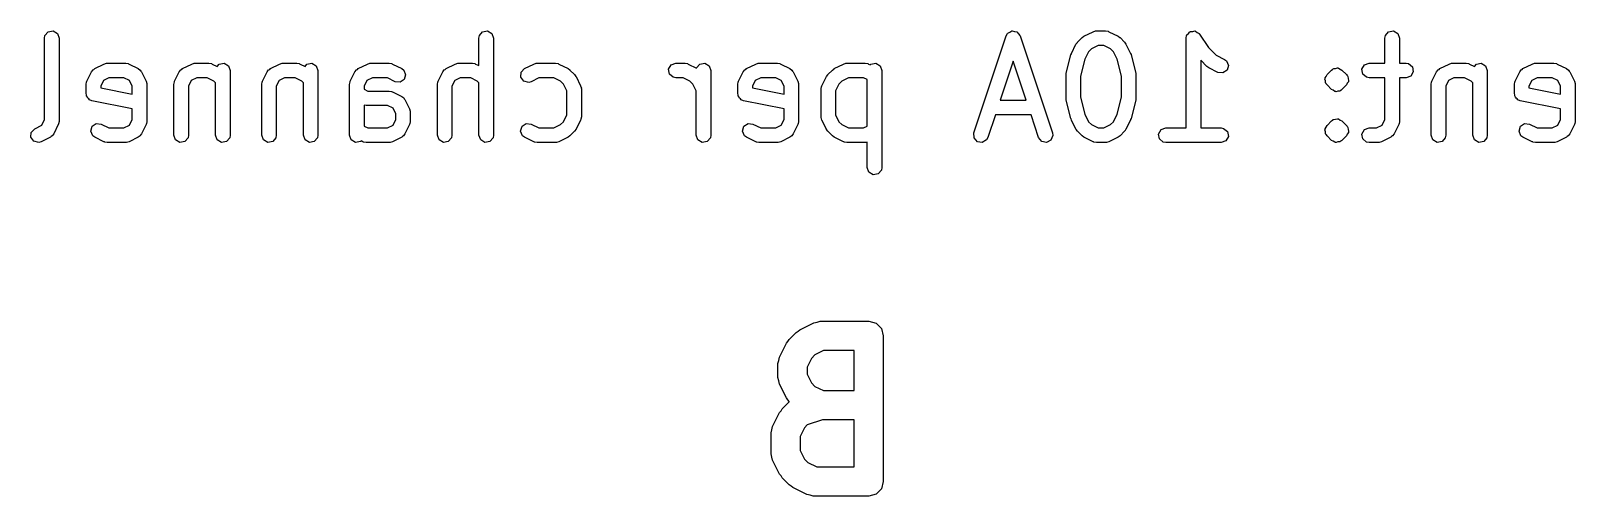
# Model space of a CAD drawing. Extents: x 102.4 to 200.2, y -128.1 to -62.9.
# Drawn here: x 135.26 to 151.17, y -128.09 to -123.3 of the extents above; entities that cross this region are included whole.
import ezdxf

# ---------------------------------------------------------------- set-up
doc = ezdxf.new("R2010")
doc.units = 0
doc.layers.add('BLACK', color=7, linetype='CONTINUOUS')

msp = doc.modelspace()

# ---------------------------------------------------------------- linework, layer by layer
at = {"layer": 'BLACK', "linetype": 'CONTINUOUS'}
for p, q in [((135.401, -123.378), (135.406, -123.352)), ((135.401, -124.217), (135.401, -123.378)), ((135.406, -123.352), (135.439, -123.313)), ((135.439, -123.313), (135.489, -123.304)), ((135.489, -123.304), (135.534, -123.329)), ((135.534, -123.329), (135.551, -123.378)), ((135.551, -123.378), (135.551, -124.235)), ((139.877, -123.378), (139.882, -123.352)), ((139.877, -123.661), (139.877, -123.378)), ((139.882, -123.352), (139.915, -123.313)), ((139.915, -123.313), (139.965, -123.304)), ((139.965, -123.304), (140.01, -123.329)), ((140.01, -123.329), (140.027, -123.378)), ((140.027, -123.378), (140.027, -124.378)), ((144.976, -124.354), (145.31, -123.354)), ((145.31, -123.354), (145.322, -123.331)), ((145.322, -123.331), (145.324, -123.33)), ((145.324, -123.33), (145.325, -123.328)), ((145.325, -123.328), (145.346, -123.317)), ((145.346, -123.317), (145.366, -123.304)), ((145.366, -123.304), (145.368, -123.304)), ((145.368, -123.304), (145.37, -123.303)), ((145.37, -123.303), (145.393, -123.308)), ((145.393, -123.308), (145.417, -123.312)), ((145.417, -123.312), (145.418, -123.313)), ((145.418, -123.313), (145.42, -123.314)), ((145.42, -123.314), (145.435, -123.332)), ((145.435, -123.332), (145.451, -123.35)), ((145.451, -123.35), (145.451, -123.352)), ((145.451, -123.352), (145.452, -123.354)), ((145.452, -123.354), (145.785, -124.354)), ((145.981, -123.535), (146.028, -123.439)), ((146.028, -123.439), (146.042, -123.421)), ((146.042, -123.42), (146.09, -123.372)), ((146.042, -123.421), (146.042, -123.42)), ((146.09, -123.372), (146.108, -123.359)), ((146.108, -123.359), (146.109, -123.358)), ((146.109, -123.358), (146.205, -123.311)), ((146.256, -123.453), (146.187, -123.487)), ((146.205, -123.311), (146.23, -123.303)), ((146.23, -123.303), (146.234, -123.304)), ((146.234, -123.304), (146.238, -123.303)), ((146.238, -123.303), (146.333, -123.303)), ((146.316, -123.453), (146.256, -123.453)), ((146.384, -123.487), (146.316, -123.453)), ((146.333, -123.303), (146.359, -123.307)), ((146.359, -123.307), (146.362, -123.31)), ((146.362, -123.31), (146.367, -123.311)), ((146.367, -123.311), (146.462, -123.358)), ((146.462, -123.358), (146.48, -123.372)), ((146.48, -123.372), (146.482, -123.372)), ((146.482, -123.372), (146.529, -123.42)), ((146.529, -123.42), (146.542, -123.438)), ((146.542, -123.438), (146.543, -123.439)), ((146.543, -123.439), (146.591, -123.535)), ((147.163, -123.378), (147.168, -123.352)), ((147.163, -124.303), (147.163, -123.378)), ((147.168, -123.352), (147.17, -123.349)), ((147.17, -123.349), (147.171, -123.344)), ((147.171, -123.344), (147.187, -123.329)), ((147.187, -123.329), (147.201, -123.313)), ((147.201, -123.313), (147.205, -123.312)), ((147.205, -123.312), (147.208, -123.309)), ((147.208, -123.309), (147.23, -123.308)), ((147.23, -123.308), (147.251, -123.304)), ((147.251, -123.304), (147.255, -123.306)), ((147.255, -123.306), (147.259, -123.306)), ((147.259, -123.306), (147.277, -123.319)), ((147.277, -123.319), (147.296, -123.329)), ((147.296, -123.329), (147.297, -123.333)), ((147.297, -123.333), (147.3, -123.336)), ((147.3, -123.336), (147.392, -123.473)), ((149.211, -123.378), (149.215, -123.352)), ((149.211, -123.636), (149.211, -123.378)), ((149.215, -123.352), (149.248, -123.313)), ((149.248, -123.313), (149.299, -123.304)), ((149.299, -123.304), (149.343, -123.329)), ((149.343, -123.329), (149.361, -123.378)), ((149.361, -123.378), (149.361, -123.636)), ((145.927, -123.74), (145.975, -123.55)), ((145.975, -123.55), (145.98, -123.538)), ((145.98, -123.538), (145.981, -123.535)), ((146.118, -123.594), (146.075, -123.768)), ((146.157, -123.517), (146.118, -123.594)), ((146.187, -123.487), (146.157, -123.517)), ((146.415, -123.517), (146.384, -123.487)), ((146.453, -123.594), (146.415, -123.517)), ((146.496, -123.768), (146.453, -123.594)), ((146.591, -123.535), (146.595, -123.547)), ((146.595, -123.547), (146.597, -123.55)), ((146.597, -123.55), (146.644, -123.74)), ((147.376, -123.669), (147.313, -123.606)), ((147.313, -123.606), (147.313, -124.303)), ((147.392, -123.473), (147.473, -123.554)), ((147.473, -123.554), (147.557, -123.596)), ((147.557, -123.596), (147.578, -123.612)), ((147.578, -123.612), (147.599, -123.659)), ((135.838, -123.82), (135.885, -123.725)), ((135.885, -123.725), (135.901, -123.704)), ((135.901, -123.704), (135.911, -123.7)), ((135.911, -123.7), (135.919, -123.691)), ((135.919, -123.691), (136.014, -123.644)), ((136.014, -123.644), (136.039, -123.636)), ((136.039, -123.636), (136.043, -123.637)), ((136.043, -123.637), (136.048, -123.636)), ((136.048, -123.636), (136.238, -123.636)), ((136.238, -123.636), (136.264, -123.64)), ((136.264, -123.64), (136.267, -123.643)), ((136.267, -123.643), (136.272, -123.644)), ((136.272, -123.644), (136.367, -123.691)), ((136.367, -123.691), (136.388, -123.707)), ((136.388, -123.707), (136.392, -123.717)), ((136.392, -123.717), (136.4, -123.725)), ((136.4, -123.725), (136.448, -123.82)), ((136.742, -123.82), (136.79, -123.725)), ((136.79, -123.725), (136.806, -123.704)), ((136.806, -123.704), (136.816, -123.7)), ((136.816, -123.7), (136.824, -123.691)), ((136.824, -123.691), (136.919, -123.644)), ((136.919, -123.644), (136.944, -123.636)), ((136.944, -123.636), (136.948, -123.637)), ((136.948, -123.637), (136.952, -123.636)), ((136.952, -123.636), (137.095, -123.636)), ((137.095, -123.636), (137.121, -123.64)), ((137.121, -123.64), (137.124, -123.643)), ((137.124, -123.643), (137.129, -123.644)), ((137.129, -123.644), (137.181, -123.67)), ((137.181, -123.67), (137.201, -123.646)), ((137.201, -123.646), (137.251, -123.637)), ((137.251, -123.637), (137.296, -123.663)), ((137.296, -123.663), (137.313, -123.711)), ((137.313, -123.711), (137.313, -124.378)), ((137.647, -123.82), (137.695, -123.725)), ((137.695, -123.725), (137.71, -123.704)), ((137.71, -123.704), (137.721, -123.7)), ((137.721, -123.7), (137.728, -123.691)), ((137.728, -123.691), (137.824, -123.644)), ((137.824, -123.644), (137.849, -123.636)), ((137.849, -123.636), (137.853, -123.637)), ((137.853, -123.637), (137.857, -123.636)), ((137.857, -123.636), (138, -123.636)), ((138, -123.636), (138.026, -123.64)), ((138.026, -123.64), (138.029, -123.643)), ((138.029, -123.643), (138.034, -123.644)), ((138.034, -123.644), (138.085, -123.67)), ((138.085, -123.67), (138.105, -123.646)), ((138.105, -123.646), (138.156, -123.637)), ((138.156, -123.637), (138.2, -123.663)), ((138.2, -123.663), (138.218, -123.711)), ((138.218, -123.711), (138.218, -124.378)), ((138.552, -123.82), (138.6, -123.725)), ((138.6, -123.725), (138.615, -123.704)), ((138.615, -123.704), (138.625, -123.7)), ((138.625, -123.7), (138.633, -123.691)), ((138.633, -123.691), (138.728, -123.644)), ((138.728, -123.644), (138.753, -123.636)), ((138.753, -123.636), (138.758, -123.637)), ((138.758, -123.637), (138.762, -123.636)), ((138.762, -123.636), (138.952, -123.636)), ((138.952, -123.636), (138.978, -123.64)), ((138.978, -123.64), (138.981, -123.643)), ((138.981, -123.643), (138.986, -123.644)), ((138.986, -123.644), (139.081, -123.691)), ((139.081, -123.691), (139.102, -123.707)), ((139.102, -123.707), (139.122, -123.754)), ((139.122, -123.754), (139.108, -123.803)), ((139.457, -123.82), (139.504, -123.725)), ((139.504, -123.725), (139.52, -123.704)), ((139.52, -123.704), (139.53, -123.7)), ((139.53, -123.7), (139.538, -123.691)), ((139.538, -123.691), (139.633, -123.644)), ((139.633, -123.644), (139.658, -123.636)), ((139.658, -123.636), (139.662, -123.637)), ((139.662, -123.637), (139.667, -123.636)), ((139.667, -123.636), (139.81, -123.636)), ((139.81, -123.636), (139.835, -123.64)), ((139.835, -123.64), (139.839, -123.643)), ((139.839, -123.643), (139.843, -123.644)), ((139.843, -123.644), (139.877, -123.661)), ((140.309, -123.78), (140.312, -123.729)), ((140.312, -123.729), (140.347, -123.691)), ((140.347, -123.691), (140.443, -123.644)), ((140.443, -123.644), (140.468, -123.636)), ((140.468, -123.636), (140.472, -123.637)), ((140.472, -123.637), (140.476, -123.636)), ((140.476, -123.636), (140.667, -123.636)), ((140.667, -123.636), (140.692, -123.64)), ((140.692, -123.64), (140.696, -123.643)), ((140.696, -123.643), (140.7, -123.644)), ((140.7, -123.644), (140.795, -123.691)), ((140.795, -123.691), (140.813, -123.705)), ((140.813, -123.705), (140.815, -123.706)), ((140.815, -123.706), (140.863, -123.753)), ((140.863, -123.753), (140.875, -123.772)), ((140.875, -123.772), (140.877, -123.773)), ((141.831, -123.698), (141.857, -123.653)), ((141.84, -123.748), (141.831, -123.698)), ((141.879, -123.781), (141.84, -123.748)), ((141.857, -123.653), (141.905, -123.636)), ((141.905, -123.636), (142, -123.636)), ((142, -123.636), (142.026, -123.64)), ((142.026, -123.64), (142.029, -123.643)), ((142.029, -123.643), (142.034, -123.644)), ((142.034, -123.644), (142.12, -123.687)), ((142.12, -123.685), (142.153, -123.646)), ((142.12, -123.687), (142.12, -123.685)), ((142.153, -123.646), (142.203, -123.637)), ((142.203, -123.637), (142.248, -123.663)), ((142.248, -123.663), (142.265, -123.711)), ((142.265, -123.711), (142.265, -124.378)), ((142.552, -123.82), (142.6, -123.725)), ((142.6, -123.725), (142.615, -123.704)), ((142.615, -123.704), (142.625, -123.7)), ((142.625, -123.7), (142.633, -123.691)), ((142.633, -123.691), (142.728, -123.644)), ((142.728, -123.644), (142.753, -123.636)), ((142.753, -123.636), (142.758, -123.637)), ((142.758, -123.637), (142.762, -123.636)), ((142.762, -123.636), (142.952, -123.636)), ((142.952, -123.636), (142.978, -123.64)), ((142.978, -123.64), (142.981, -123.643)), ((142.981, -123.643), (142.986, -123.644)), ((142.986, -123.644), (143.081, -123.691)), ((143.081, -123.691), (143.102, -123.707)), ((143.102, -123.707), (143.107, -123.717)), ((143.107, -123.717), (143.115, -123.725)), ((143.115, -123.725), (143.162, -123.82)), ((143.457, -123.773), (143.47, -123.755)), ((143.47, -123.755), (143.471, -123.753)), ((143.471, -123.753), (143.518, -123.706)), ((143.518, -123.706), (143.537, -123.693)), ((143.537, -123.693), (143.538, -123.691)), ((143.538, -123.691), (143.633, -123.644)), ((143.633, -123.644), (143.658, -123.636)), ((143.658, -123.636), (143.662, -123.637)), ((143.662, -123.637), (143.667, -123.636)), ((143.667, -123.636), (143.857, -123.636)), ((143.857, -123.636), (143.883, -123.64)), ((143.883, -123.64), (143.886, -123.643)), ((143.886, -123.643), (143.891, -123.644)), ((143.891, -123.644), (143.909, -123.653)), ((143.909, -123.653), (143.915, -123.646)), ((143.915, -123.646), (143.965, -123.637)), ((143.965, -123.637), (144.01, -123.663)), ((144.01, -123.663), (144.027, -123.711)), ((144.027, -123.711), (144.027, -124.711)), ((145.381, -123.615), (145.247, -124.017)), ((145.515, -124.017), (145.381, -123.615)), ((145.925, -123.759), (145.928, -123.744)), ((145.925, -123.997), (145.925, -123.759)), ((145.928, -123.744), (145.927, -123.74)), ((146.075, -123.768), (146.075, -123.987)), ((146.496, -123.987), (146.496, -123.768)), ((146.644, -123.74), (146.645, -123.755)), ((146.645, -123.755), (146.646, -123.759)), ((146.646, -123.759), (146.646, -123.997)), ((147.377, -123.669), (147.376, -123.669)), ((147.395, -123.683), (147.377, -123.669)), ((147.49, -123.73), (147.395, -123.683)), ((147.541, -123.736), (147.49, -123.73)), ((147.584, -123.708), (147.541, -123.736)), ((147.599, -123.659), (147.584, -123.708)), ((148.594, -123.787), (148.605, -123.771)), ((148.605, -123.771), (148.614, -123.753)), ((148.614, -123.753), (148.661, -123.706)), ((148.661, -123.706), (148.669, -123.7)), ((148.669, -123.7), (148.671, -123.697)), ((148.671, -123.697), (148.674, -123.696)), ((148.674, -123.696), (148.675, -123.696)), ((148.675, -123.696), (148.677, -123.694)), ((148.677, -123.694), (148.679, -123.693)), ((148.679, -123.693), (148.683, -123.691)), ((148.683, -123.691), (148.702, -123.689)), ((148.702, -123.689), (148.721, -123.684)), ((148.721, -123.684), (148.724, -123.685)), ((148.724, -123.685), (148.727, -123.685)), ((148.727, -123.685), (148.73, -123.686)), ((148.73, -123.686), (148.734, -123.686)), ((148.734, -123.686), (148.75, -123.697)), ((148.75, -123.697), (148.767, -123.706)), ((148.767, -123.706), (148.815, -123.753)), ((148.815, -123.753), (148.821, -123.761)), ((148.821, -123.761), (148.823, -123.763)), ((148.823, -123.763), (148.824, -123.766)), ((148.824, -123.766), (148.83, -123.774)), ((148.974, -123.698), (148.999, -123.653)), ((148.983, -123.748), (148.974, -123.698)), ((149.022, -123.781), (148.983, -123.748)), ((148.999, -123.653), (149.048, -123.636)), ((149.048, -123.636), (149.211, -123.636)), ((149.361, -123.636), (149.429, -123.636)), ((149.429, -123.636), (149.454, -123.64)), ((149.477, -123.768), (149.429, -123.786)), ((149.454, -123.64), (149.494, -123.673)), ((149.502, -123.724), (149.477, -123.768)), ((149.494, -123.673), (149.502, -123.724)), ((149.695, -123.82), (149.742, -123.725)), ((149.742, -123.725), (149.758, -123.704)), ((149.758, -123.704), (149.768, -123.7)), ((149.768, -123.7), (149.776, -123.691)), ((149.776, -123.691), (149.871, -123.644)), ((149.871, -123.644), (149.896, -123.636)), ((149.896, -123.636), (149.901, -123.637)), ((149.901, -123.637), (149.905, -123.636)), ((149.905, -123.636), (150.048, -123.636)), ((150.048, -123.636), (150.073, -123.64)), ((150.073, -123.64), (150.077, -123.643)), ((150.077, -123.643), (150.081, -123.644)), ((150.081, -123.644), (150.133, -123.67)), ((150.133, -123.67), (150.153, -123.646)), ((150.153, -123.646), (150.203, -123.637)), ((150.203, -123.637), (150.248, -123.663)), ((150.248, -123.663), (150.265, -123.711)), ((150.265, -123.711), (150.265, -124.378)), ((150.552, -123.82), (150.6, -123.725)), ((150.6, -123.725), (150.615, -123.704)), ((150.615, -123.704), (150.625, -123.7)), ((150.625, -123.7), (150.633, -123.691)), ((150.633, -123.691), (150.728, -123.644)), ((150.728, -123.644), (150.753, -123.636)), ((150.753, -123.636), (150.758, -123.637)), ((150.758, -123.637), (150.762, -123.636)), ((150.762, -123.636), (150.952, -123.636)), ((150.952, -123.636), (150.978, -123.64)), ((150.978, -123.64), (150.981, -123.643)), ((150.981, -123.643), (150.986, -123.644)), ((150.986, -123.644), (151.081, -123.691)), ((151.081, -123.691), (151.102, -123.707)), ((151.102, -123.707), (151.107, -123.717)), ((151.107, -123.717), (151.115, -123.725)), ((151.115, -123.725), (151.162, -123.82)), ((135.83, -123.854), (135.834, -123.828)), ((135.83, -123.949), (135.83, -123.854)), ((135.834, -123.828), (135.837, -123.825)), ((135.837, -123.825), (135.838, -123.82)), ((136.008, -123.814), (135.98, -123.872)), ((135.98, -123.872), (135.98, -123.888)), ((135.98, -123.888), (136.306, -123.953)), ((136.065, -123.786), (136.008, -123.814)), ((136.22, -123.786), (136.065, -123.786)), ((136.277, -123.814), (136.22, -123.786)), ((136.306, -123.872), (136.277, -123.814)), ((136.306, -123.953), (136.306, -123.872)), ((136.448, -123.82), (136.455, -123.845)), ((136.455, -123.845), (136.454, -123.85)), ((136.454, -123.85), (136.456, -123.854)), ((136.456, -123.854), (136.456, -124.235)), ((136.735, -123.854), (136.739, -123.828)), ((136.735, -124.378), (136.735, -123.854)), ((136.739, -123.828), (136.742, -123.825)), ((136.742, -123.825), (136.742, -123.82)), ((136.913, -123.814), (136.885, -123.872)), ((136.885, -123.872), (136.885, -124.378)), ((136.97, -123.786), (136.913, -123.814)), ((137.078, -123.786), (136.97, -123.786)), ((137.146, -123.82), (137.078, -123.786)), ((137.163, -123.837), (137.146, -123.82)), ((137.163, -124.378), (137.163, -123.837)), ((137.639, -123.854), (137.644, -123.828)), ((137.639, -124.378), (137.639, -123.854)), ((137.644, -123.828), (137.647, -123.825)), ((137.647, -123.825), (137.647, -123.82)), ((137.818, -123.814), (137.789, -123.872)), ((137.789, -123.872), (137.789, -124.378)), ((137.875, -123.786), (137.818, -123.814)), ((137.982, -123.786), (137.875, -123.786)), ((138.051, -123.82), (137.982, -123.786)), ((138.068, -123.837), (138.051, -123.82)), ((138.068, -124.378), (138.068, -123.837)), ((138.544, -123.854), (138.549, -123.828)), ((138.544, -124.378), (138.544, -123.854)), ((138.549, -123.828), (138.551, -123.825)), ((138.551, -123.825), (138.552, -123.82)), ((138.723, -123.814), (138.694, -123.872)), ((138.694, -123.872), (138.694, -123.903)), ((138.694, -123.903), (138.732, -123.922)), ((138.78, -123.786), (138.723, -123.814)), ((138.732, -123.922), (138.952, -123.922)), ((138.935, -123.786), (138.78, -123.786)), ((139.014, -123.826), (138.935, -123.786)), ((138.952, -123.922), (138.978, -123.926)), ((138.978, -123.926), (138.981, -123.929)), ((138.981, -123.929), (138.986, -123.93)), ((138.986, -123.93), (139.081, -123.977)), ((139.065, -123.832), (139.014, -123.826)), ((139.108, -123.803), (139.065, -123.832)), ((139.449, -123.854), (139.453, -123.828)), ((139.449, -124.378), (139.449, -123.854)), ((139.453, -123.828), (139.456, -123.825)), ((139.456, -123.825), (139.457, -123.82)), ((139.627, -123.814), (139.599, -123.872)), ((139.599, -123.872), (139.599, -124.378)), ((139.684, -123.786), (139.627, -123.814)), ((139.792, -123.786), (139.684, -123.786)), ((139.86, -123.82), (139.792, -123.786)), ((139.877, -123.837), (139.86, -123.82)), ((139.877, -124.378), (139.877, -123.837)), ((140.34, -123.821), (140.309, -123.78)), ((140.39, -123.833), (140.34, -123.821)), ((140.414, -123.826), (140.39, -123.833)), ((140.494, -123.786), (140.414, -123.826)), ((140.649, -123.786), (140.494, -123.786)), ((140.717, -123.82), (140.649, -123.786)), ((140.748, -123.851), (140.717, -123.82)), ((140.782, -123.919), (140.748, -123.851)), ((140.782, -124.169), (140.782, -123.919)), ((140.877, -123.773), (140.924, -123.868)), ((140.924, -123.868), (140.932, -123.893)), ((140.932, -123.893), (140.931, -123.897)), ((140.931, -123.897), (140.932, -123.901)), ((140.932, -123.901), (140.932, -124.187)), ((141.905, -123.786), (141.879, -123.781)), ((141.982, -123.786), (141.905, -123.786)), ((142.051, -123.82), (141.982, -123.786)), ((142.081, -123.851), (142.051, -123.82)), ((142.115, -123.919), (142.081, -123.851)), ((142.115, -124.378), (142.115, -123.919)), ((142.544, -123.854), (142.549, -123.828)), ((142.544, -123.949), (142.544, -123.854)), ((142.549, -123.828), (142.551, -123.825)), ((142.551, -123.825), (142.552, -123.82)), ((142.723, -123.814), (142.694, -123.872)), ((142.694, -123.872), (142.694, -123.888)), ((142.694, -123.888), (143.02, -123.953)), ((142.78, -123.786), (142.723, -123.814)), ((142.935, -123.786), (142.78, -123.786)), ((142.992, -123.814), (142.935, -123.786)), ((143.02, -123.872), (142.992, -123.814)), ((143.02, -123.953), (143.02, -123.872)), ((143.162, -123.82), (143.17, -123.845)), ((143.17, -123.845), (143.169, -123.85)), ((143.169, -123.85), (143.17, -123.854)), ((143.17, -123.854), (143.17, -124.235)), ((143.401, -123.901), (143.406, -123.876)), ((143.401, -124.187), (143.401, -123.901)), ((143.406, -123.876), (143.409, -123.872)), ((143.409, -123.868), (143.457, -123.773)), ((143.409, -123.872), (143.409, -123.868)), ((143.585, -123.851), (143.551, -123.919)), ((143.551, -123.919), (143.551, -124.169)), ((143.616, -123.82), (143.585, -123.851)), ((143.684, -123.786), (143.616, -123.82)), ((143.839, -123.786), (143.684, -123.786)), ((143.877, -123.805), (143.839, -123.786)), ((143.877, -124.284), (143.877, -123.805)), ((148.592, -123.8), (148.595, -123.794)), ((148.597, -123.818), (148.592, -123.8)), ((148.595, -123.794), (148.594, -123.787)), ((148.599, -123.838), (148.597, -123.818)), ((148.604, -123.846), (148.599, -123.838)), ((148.605, -123.849), (148.604, -123.846)), ((148.608, -123.851), (148.605, -123.849)), ((148.614, -123.859), (148.608, -123.851)), ((148.661, -123.907), (148.614, -123.859)), ((148.679, -123.915), (148.661, -123.907)), ((148.695, -123.926), (148.679, -123.915)), ((148.698, -123.926), (148.695, -123.926)), ((148.701, -123.928), (148.698, -123.926)), ((148.705, -123.927), (148.701, -123.928)), ((148.708, -123.929), (148.705, -123.927)), ((148.727, -123.923), (148.708, -123.929)), ((148.746, -123.922), (148.727, -123.923)), ((148.75, -123.919), (148.746, -123.922)), ((148.752, -123.919), (148.75, -123.919)), ((148.754, -123.916), (148.752, -123.919)), ((148.757, -123.915), (148.754, -123.916)), ((148.754, -123.916), (148.754, -123.916)), ((148.759, -123.913), (148.757, -123.915)), ((148.767, -123.907), (148.759, -123.913)), ((148.815, -123.859), (148.767, -123.907)), ((148.823, -123.842), (148.815, -123.859)), ((148.834, -123.826), (148.823, -123.842)), ((148.83, -123.774), (148.832, -123.794)), ((148.832, -123.794), (148.837, -123.813)), ((148.837, -123.813), (148.834, -123.819)), ((148.834, -123.819), (148.834, -123.826)), ((149.048, -123.786), (149.022, -123.781)), ((149.211, -123.786), (149.048, -123.786)), ((149.211, -124.217), (149.211, -123.786)), ((149.429, -123.786), (149.361, -123.786)), ((149.361, -123.786), (149.361, -124.235)), ((149.687, -123.854), (149.691, -123.828)), ((149.687, -124.378), (149.687, -123.854)), ((149.691, -123.828), (149.694, -123.825)), ((149.694, -123.825), (149.695, -123.82)), ((149.865, -123.814), (149.837, -123.872)), ((149.837, -123.872), (149.837, -124.378)), ((149.922, -123.786), (149.865, -123.814)), ((150.03, -123.786), (149.922, -123.786)), ((150.098, -123.82), (150.03, -123.786)), ((150.115, -123.837), (150.098, -123.82)), ((150.115, -124.378), (150.115, -123.837)), ((150.544, -123.854), (150.549, -123.828)), ((150.544, -123.949), (150.544, -123.854)), ((150.549, -123.828), (150.551, -123.825)), ((150.551, -123.825), (150.552, -123.82)), ((150.723, -123.814), (150.694, -123.872)), ((150.694, -123.872), (150.694, -123.888)), ((150.694, -123.888), (151.02, -123.953)), ((150.78, -123.786), (150.723, -123.814)), ((150.935, -123.786), (150.78, -123.786)), ((150.992, -123.814), (150.935, -123.786)), ((151.02, -123.872), (150.992, -123.814)), ((151.02, -123.953), (151.02, -123.872)), ((151.162, -123.82), (151.17, -123.845)), ((151.17, -123.845), (151.169, -123.85)), ((151.169, -123.85), (151.17, -123.854)), ((151.17, -123.854), (151.17, -124.235)), ((135.834, -123.961), (135.83, -123.949)), ((135.834, -123.973), (135.834, -123.961)), ((135.843, -123.984), (135.834, -123.973)), ((135.847, -123.997), (135.843, -123.984)), ((135.858, -124.003), (135.847, -123.997)), ((135.866, -124.013), (135.858, -124.003)), ((135.89, -124.023), (135.866, -124.013)), ((136.306, -124.106), (135.89, -124.023)), ((138.714, -124.072), (138.694, -124.068)), ((138.694, -124.068), (138.694, -124.284)), ((138.935, -124.072), (138.714, -124.072)), ((138.992, -124.1), (138.935, -124.072)), ((139.081, -123.977), (139.102, -123.993)), ((139.102, -123.993), (139.107, -124.003)), ((139.107, -124.003), (139.115, -124.011)), ((139.115, -124.011), (139.162, -124.106)), ((142.548, -123.961), (142.544, -123.949)), ((142.548, -123.973), (142.548, -123.961)), ((142.557, -123.984), (142.548, -123.973)), ((142.562, -123.997), (142.557, -123.984)), ((142.572, -124.003), (142.562, -123.997)), ((142.58, -124.013), (142.572, -124.003)), ((142.604, -124.023), (142.58, -124.013)), ((143.02, -124.106), (142.604, -124.023)), ((145.247, -124.017), (145.515, -124.017)), ((145.926, -124), (145.925, -123.997)), ((145.927, -124.015), (145.926, -124)), ((145.975, -124.205), (145.927, -124.015)), ((146.075, -123.987), (146.118, -124.161)), ((146.453, -124.161), (146.496, -123.987)), ((146.644, -124.015), (146.597, -124.205)), ((146.646, -123.997), (146.644, -124.011)), ((146.644, -124.011), (146.644, -124.015)), ((150.548, -123.961), (150.544, -123.949)), ((150.548, -123.973), (150.548, -123.961)), ((150.557, -123.984), (150.548, -123.973)), ((150.562, -123.997), (150.557, -123.984)), ((150.572, -124.003), (150.562, -123.997)), ((150.58, -124.013), (150.572, -124.003)), ((150.604, -124.023), (150.58, -124.013)), ((151.02, -124.106), (150.604, -124.023)), ((135.373, -124.274), (135.401, -124.217)), ((135.551, -124.235), (135.547, -124.26)), ((136.277, -124.274), (136.306, -124.217)), ((136.306, -124.217), (136.306, -124.106)), ((136.456, -124.235), (136.451, -124.26)), ((139.02, -124.157), (138.992, -124.1)), ((138.992, -124.274), (139.02, -124.217)), ((139.02, -124.217), (139.02, -124.157)), ((139.162, -124.106), (139.17, -124.131)), ((139.17, -124.235), (139.166, -124.26)), ((139.17, -124.131), (139.169, -124.135)), ((139.169, -124.135), (139.17, -124.14)), ((139.17, -124.14), (139.17, -124.235)), ((140.717, -124.268), (140.748, -124.238)), ((140.748, -124.238), (140.782, -124.169)), ((140.924, -124.221), (140.877, -124.316)), ((140.925, -124.216), (140.924, -124.221)), ((140.928, -124.213), (140.925, -124.216)), ((140.932, -124.187), (140.928, -124.213)), ((142.992, -124.274), (143.02, -124.217)), ((143.02, -124.217), (143.02, -124.106)), ((143.17, -124.235), (143.166, -124.26)), ((143.403, -124.191), (143.401, -124.187)), ((143.402, -124.196), (143.403, -124.191)), ((143.409, -124.221), (143.402, -124.196)), ((143.457, -124.316), (143.409, -124.221)), ((143.551, -124.169), (143.585, -124.238)), ((143.585, -124.238), (143.616, -124.268)), ((145.197, -124.167), (145.119, -124.401)), ((145.565, -124.167), (145.197, -124.167)), ((145.643, -124.401), (145.565, -124.167)), ((145.977, -124.208), (145.975, -124.205)), ((145.981, -124.221), (145.977, -124.208)), ((146.028, -124.316), (145.981, -124.221)), ((146.118, -124.161), (146.157, -124.238)), ((146.157, -124.238), (146.187, -124.268)), ((146.384, -124.268), (146.415, -124.238)), ((146.415, -124.238), (146.453, -124.161)), ((146.591, -124.221), (146.543, -124.316)), ((146.597, -124.205), (146.591, -124.217)), ((146.591, -124.217), (146.591, -124.221)), ((148.614, -124.277), (148.661, -124.229)), ((148.661, -124.229), (148.669, -124.224)), ((148.669, -124.224), (148.671, -124.221)), ((148.671, -124.221), (148.674, -124.22)), ((148.674, -124.22), (148.675, -124.22)), ((148.675, -124.22), (148.677, -124.217)), ((148.677, -124.217), (148.679, -124.217)), ((148.679, -124.217), (148.683, -124.214)), ((148.683, -124.214), (148.702, -124.213)), ((148.702, -124.213), (148.721, -124.208)), ((148.721, -124.208), (148.724, -124.209)), ((148.724, -124.209), (148.727, -124.209)), ((148.727, -124.209), (148.73, -124.21)), ((148.73, -124.21), (148.734, -124.21)), ((148.734, -124.21), (148.75, -124.221)), ((148.75, -124.221), (148.767, -124.229)), ((148.767, -124.229), (148.815, -124.277)), ((149.182, -124.274), (149.211, -124.217)), ((149.361, -124.235), (149.356, -124.26)), ((150.992, -124.274), (151.02, -124.217)), ((151.02, -124.217), (151.02, -124.106)), ((151.17, -124.235), (151.166, -124.26)), ((135.261, -124.399), (135.265, -124.348)), ((135.292, -124.44), (135.261, -124.399)), ((135.265, -124.348), (135.3, -124.311)), ((135.3, -124.311), (135.373, -124.274)), ((135.462, -124.397), (135.367, -124.445)), ((135.47, -124.389), (135.462, -124.397)), ((135.48, -124.384), (135.47, -124.389)), ((135.496, -124.364), (135.48, -124.384)), ((135.543, -124.268), (135.496, -124.364)), ((135.544, -124.264), (135.543, -124.268)), ((135.547, -124.26), (135.544, -124.264)), ((135.878, -124.334), (135.892, -124.285)), ((135.898, -124.382), (135.878, -124.334)), ((135.892, -124.285), (135.935, -124.257)), ((135.919, -124.397), (135.898, -124.382)), ((136.014, -124.445), (135.919, -124.397)), ((135.935, -124.257), (135.986, -124.263)), ((135.986, -124.263), (136.065, -124.303)), ((136.065, -124.303), (136.22, -124.303)), ((136.22, -124.303), (136.277, -124.274)), ((136.367, -124.397), (136.272, -124.445)), ((136.375, -124.389), (136.367, -124.397)), ((136.385, -124.384), (136.375, -124.389)), ((136.4, -124.364), (136.385, -124.384)), ((136.448, -124.268), (136.4, -124.364)), ((136.449, -124.264), (136.448, -124.268)), ((136.451, -124.26), (136.449, -124.264)), ((136.752, -124.426), (136.735, -124.378)), ((136.88, -124.403), (136.847, -124.443)), ((136.885, -124.378), (136.88, -124.403)), ((137.181, -124.426), (137.163, -124.378)), ((137.309, -124.403), (137.276, -124.443)), ((137.313, -124.378), (137.309, -124.403)), ((137.657, -124.426), (137.639, -124.378)), ((137.785, -124.403), (137.752, -124.443)), ((137.789, -124.378), (137.785, -124.403)), ((138.085, -124.426), (138.068, -124.378)), ((138.213, -124.403), (138.18, -124.443)), ((138.218, -124.378), (138.213, -124.403)), ((138.562, -124.426), (138.544, -124.378)), ((138.694, -124.284), (138.732, -124.303)), ((138.732, -124.303), (138.935, -124.303)), ((138.935, -124.303), (138.992, -124.274)), ((139.081, -124.397), (138.986, -124.445)), ((139.089, -124.389), (139.081, -124.397)), ((139.099, -124.384), (139.089, -124.389)), ((139.115, -124.364), (139.099, -124.384)), ((139.162, -124.268), (139.115, -124.364)), ((139.163, -124.264), (139.162, -124.268)), ((139.166, -124.26), (139.163, -124.264)), ((139.466, -124.426), (139.449, -124.378)), ((139.594, -124.403), (139.561, -124.443)), ((139.599, -124.378), (139.594, -124.403)), ((139.895, -124.426), (139.877, -124.378)), ((140.023, -124.403), (139.99, -124.443)), ((140.027, -124.378), (140.023, -124.403)), ((140.306, -124.334), (140.321, -124.285)), ((140.326, -124.382), (140.306, -124.334)), ((140.321, -124.285), (140.364, -124.257)), ((140.347, -124.397), (140.326, -124.382)), ((140.443, -124.445), (140.347, -124.397)), ((140.364, -124.257), (140.414, -124.263)), ((140.414, -124.263), (140.494, -124.303)), ((140.494, -124.303), (140.649, -124.303)), ((140.649, -124.303), (140.717, -124.268)), ((140.795, -124.397), (140.7, -124.445)), ((140.797, -124.396), (140.795, -124.397)), ((140.815, -124.383), (140.797, -124.396)), ((140.863, -124.335), (140.815, -124.383)), ((140.877, -124.316), (140.863, -124.334)), ((140.863, -124.334), (140.863, -124.335)), ((142.133, -124.426), (142.115, -124.378)), ((142.261, -124.403), (142.228, -124.443)), ((142.265, -124.378), (142.261, -124.403)), ((142.592, -124.334), (142.606, -124.285)), ((142.612, -124.382), (142.592, -124.334)), ((142.606, -124.285), (142.649, -124.257)), ((142.633, -124.397), (142.612, -124.382)), ((142.728, -124.445), (142.633, -124.397)), ((142.649, -124.257), (142.7, -124.263)), ((142.7, -124.263), (142.78, -124.303)), ((142.78, -124.303), (142.935, -124.303)), ((142.935, -124.303), (142.992, -124.274)), ((143.081, -124.397), (142.986, -124.445)), ((143.089, -124.389), (143.081, -124.397)), ((143.099, -124.384), (143.089, -124.389)), ((143.115, -124.364), (143.099, -124.384)), ((143.162, -124.268), (143.115, -124.364)), ((143.163, -124.264), (143.162, -124.268)), ((143.166, -124.26), (143.163, -124.264)), ((143.458, -124.317), (143.457, -124.316)), ((143.471, -124.335), (143.458, -124.317)), ((143.518, -124.383), (143.471, -124.335)), ((143.52, -124.384), (143.518, -124.383)), ((143.538, -124.397), (143.52, -124.384)), ((143.633, -124.445), (143.538, -124.397)), ((143.616, -124.268), (143.684, -124.303)), ((143.684, -124.303), (143.839, -124.303)), ((143.839, -124.303), (143.877, -124.284)), ((144.978, -124.405), (144.976, -124.354)), ((145.012, -124.444), (144.978, -124.405)), ((145.119, -124.401), (145.106, -124.424)), ((145.675, -124.442), (145.643, -124.401)), ((145.789, -124.38), (145.77, -124.427)), ((145.785, -124.354), (145.789, -124.38)), ((146.029, -124.317), (146.028, -124.316)), ((146.042, -124.335), (146.029, -124.317)), ((146.09, -124.383), (146.042, -124.335)), ((146.091, -124.384), (146.09, -124.383)), ((146.109, -124.397), (146.091, -124.384)), ((146.205, -124.445), (146.109, -124.397)), ((146.187, -124.268), (146.256, -124.303)), ((146.256, -124.303), (146.316, -124.303)), ((146.316, -124.303), (146.384, -124.268)), ((146.462, -124.397), (146.367, -124.445)), ((146.463, -124.396), (146.462, -124.397)), ((146.482, -124.383), (146.463, -124.396)), ((146.529, -124.335), (146.482, -124.383)), ((146.53, -124.334), (146.529, -124.335)), ((146.543, -124.316), (146.53, -124.334)), ((146.879, -124.365), (146.904, -124.32)), ((146.887, -124.415), (146.879, -124.365)), ((146.904, -124.32), (146.952, -124.303)), ((146.952, -124.303), (147.163, -124.303)), ((147.313, -124.303), (147.524, -124.303)), ((147.524, -124.303), (147.549, -124.307)), ((147.549, -124.307), (147.589, -124.34)), ((147.598, -124.391), (147.572, -124.435)), ((147.589, -124.34), (147.598, -124.391)), ((148.592, -124.323), (148.595, -124.317)), ((148.597, -124.342), (148.592, -124.323)), ((148.594, -124.311), (148.605, -124.295)), ((148.595, -124.317), (148.594, -124.311)), ((148.599, -124.362), (148.597, -124.342)), ((148.604, -124.37), (148.599, -124.362)), ((148.605, -124.373), (148.604, -124.37)), ((148.605, -124.295), (148.614, -124.277)), ((148.608, -124.375), (148.605, -124.373)), ((148.614, -124.383), (148.608, -124.375)), ((148.661, -124.431), (148.614, -124.383)), ((148.815, -124.383), (148.767, -124.431)), ((148.815, -124.277), (148.821, -124.285)), ((148.823, -124.365), (148.815, -124.383)), ((148.821, -124.285), (148.823, -124.287)), ((148.823, -124.287), (148.824, -124.29)), ((148.834, -124.349), (148.823, -124.365)), ((148.824, -124.29), (148.83, -124.298)), ((148.83, -124.298), (148.832, -124.318)), ((148.832, -124.318), (148.837, -124.337)), ((148.837, -124.337), (148.834, -124.343)), ((148.834, -124.343), (148.834, -124.349)), ((148.974, -124.365), (148.999, -124.32)), ((148.983, -124.415), (148.974, -124.365)), ((148.999, -124.32), (149.048, -124.303)), ((149.048, -124.303), (149.125, -124.303)), ((149.125, -124.303), (149.182, -124.274)), ((149.272, -124.397), (149.176, -124.445)), ((149.279, -124.389), (149.272, -124.397)), ((149.29, -124.384), (149.279, -124.389)), ((149.305, -124.364), (149.29, -124.384)), ((149.353, -124.268), (149.305, -124.364)), ((149.356, -124.26), (149.353, -124.264)), ((149.353, -124.264), (149.353, -124.268)), ((149.704, -124.426), (149.687, -124.378)), ((149.832, -124.403), (149.799, -124.443)), ((149.837, -124.378), (149.832, -124.403)), ((150.133, -124.426), (150.115, -124.378)), ((150.261, -124.403), (150.228, -124.443)), ((150.265, -124.378), (150.261, -124.403)), ((150.592, -124.334), (150.606, -124.285)), ((150.612, -124.382), (150.592, -124.334)), ((150.606, -124.285), (150.649, -124.257)), ((150.633, -124.397), (150.612, -124.382)), ((150.728, -124.445), (150.633, -124.397)), ((150.649, -124.257), (150.7, -124.263)), ((150.7, -124.263), (150.78, -124.303)), ((150.78, -124.303), (150.935, -124.303)), ((150.935, -124.303), (150.992, -124.274)), ((151.081, -124.397), (150.986, -124.445)), ((151.089, -124.389), (151.081, -124.397)), ((151.099, -124.384), (151.089, -124.389)), ((151.115, -124.364), (151.099, -124.384)), ((151.162, -124.268), (151.115, -124.364)), ((151.163, -124.264), (151.162, -124.268)), ((151.166, -124.26), (151.163, -124.264)), ((135.342, -124.452), (135.292, -124.44)), ((135.367, -124.445), (135.342, -124.452)), ((136.019, -124.445), (136.014, -124.445)), ((136.022, -124.448), (136.019, -124.445)), ((136.048, -124.453), (136.022, -124.448)), ((136.238, -124.453), (136.048, -124.453)), ((136.242, -124.451), (136.238, -124.453)), ((136.247, -124.452), (136.242, -124.451)), ((136.272, -124.445), (136.247, -124.452)), ((136.796, -124.451), (136.752, -124.426)), ((136.847, -124.443), (136.796, -124.451)), ((137.225, -124.451), (137.181, -124.426)), ((137.276, -124.443), (137.225, -124.451)), ((137.701, -124.451), (137.657, -124.426)), ((137.752, -124.443), (137.701, -124.451)), ((138.13, -124.451), (138.085, -124.426)), ((138.18, -124.443), (138.13, -124.451)), ((138.606, -124.451), (138.562, -124.426)), ((138.657, -124.443), (138.606, -124.451)), ((138.662, -124.436), (138.657, -124.443)), ((138.681, -124.445), (138.662, -124.436)), ((138.685, -124.445), (138.681, -124.445)), ((138.689, -124.448), (138.685, -124.445)), ((138.714, -124.453), (138.689, -124.448)), ((138.952, -124.453), (138.714, -124.453)), ((138.957, -124.451), (138.952, -124.453)), ((138.961, -124.452), (138.957, -124.451)), ((138.986, -124.445), (138.961, -124.452)), ((139.511, -124.451), (139.466, -124.426)), ((139.561, -124.443), (139.511, -124.451)), ((139.939, -124.451), (139.895, -124.426)), ((139.99, -124.443), (139.939, -124.451)), ((140.447, -124.445), (140.443, -124.445)), ((140.451, -124.448), (140.447, -124.445)), ((140.476, -124.453), (140.451, -124.448)), ((140.667, -124.453), (140.476, -124.453)), ((140.671, -124.451), (140.667, -124.453)), ((140.675, -124.452), (140.671, -124.451)), ((140.7, -124.445), (140.675, -124.452)), ((142.177, -124.451), (142.133, -124.426)), ((142.228, -124.443), (142.177, -124.451)), ((142.733, -124.445), (142.728, -124.445)), ((142.736, -124.448), (142.733, -124.445)), ((142.762, -124.453), (142.736, -124.448)), ((142.952, -124.453), (142.762, -124.453)), ((142.957, -124.451), (142.952, -124.453)), ((142.961, -124.452), (142.957, -124.451)), ((142.986, -124.445), (142.961, -124.452)), ((143.638, -124.445), (143.633, -124.445)), ((143.641, -124.448), (143.638, -124.445)), ((143.667, -124.453), (143.641, -124.448)), ((143.857, -124.453), (143.667, -124.453)), ((143.861, -124.451), (143.857, -124.453)), ((143.866, -124.452), (143.861, -124.451)), ((143.877, -124.449), (143.866, -124.452)), ((143.877, -124.711), (143.877, -124.449)), ((145.063, -124.451), (145.012, -124.444)), ((145.106, -124.424), (145.063, -124.451)), ((145.725, -124.452), (145.675, -124.442)), ((145.77, -124.427), (145.725, -124.452)), ((146.209, -124.445), (146.205, -124.445)), ((146.212, -124.448), (146.209, -124.445)), ((146.238, -124.453), (146.212, -124.448)), ((146.333, -124.453), (146.238, -124.453)), ((146.338, -124.451), (146.333, -124.453)), ((146.342, -124.452), (146.338, -124.451)), ((146.367, -124.445), (146.342, -124.452)), ((146.927, -124.448), (146.887, -124.415)), ((146.952, -124.453), (146.927, -124.448)), ((147.524, -124.453), (146.952, -124.453)), ((147.572, -124.435), (147.524, -124.453)), ((148.679, -124.439), (148.661, -124.431)), ((148.695, -124.45), (148.679, -124.439)), ((148.698, -124.45), (148.695, -124.45)), ((148.701, -124.451), (148.698, -124.45)), ((148.705, -124.451), (148.701, -124.451)), ((148.708, -124.452), (148.705, -124.451)), ((148.727, -124.447), (148.708, -124.452)), ((148.746, -124.446), (148.727, -124.447)), ((148.75, -124.443), (148.746, -124.446)), ((148.752, -124.443), (148.75, -124.443)), ((148.754, -124.44), (148.752, -124.443)), ((148.757, -124.439), (148.754, -124.44)), ((148.754, -124.44), (148.754, -124.44)), ((148.759, -124.436), (148.757, -124.439)), ((148.767, -124.431), (148.759, -124.436)), ((149.022, -124.448), (148.983, -124.415)), ((149.048, -124.453), (149.022, -124.448)), ((149.143, -124.453), (149.048, -124.453)), ((149.147, -124.451), (149.143, -124.453)), ((149.151, -124.452), (149.147, -124.451)), ((149.176, -124.445), (149.151, -124.452)), ((149.749, -124.451), (149.704, -124.426)), ((149.799, -124.443), (149.749, -124.451)), ((150.177, -124.451), (150.133, -124.426)), ((150.228, -124.443), (150.177, -124.451)), ((150.733, -124.445), (150.728, -124.445)), ((150.736, -124.448), (150.733, -124.445)), ((150.762, -124.453), (150.736, -124.448)), ((150.952, -124.453), (150.762, -124.453)), ((150.957, -124.451), (150.952, -124.453)), ((150.961, -124.452), (150.957, -124.451)), ((150.986, -124.445), (150.961, -124.452)), ((143.895, -124.759), (143.877, -124.711)), ((144.027, -124.711), (144.023, -124.737)), ((143.939, -124.785), (143.895, -124.759)), ((143.99, -124.776), (143.939, -124.785)), ((144.023, -124.737), (143.99, -124.776)), ((143.183, -126.381), (143.326, -126.31)), ((143.326, -126.31), (143.36, -126.303)), ((143.36, -126.303), (143.393, -126.294)), ((143.393, -126.294), (143.893, -126.294)), ((143.893, -126.294), (143.968, -126.314)), ((143.968, -126.314), (144.023, -126.369)), ((143.073, -126.481), (143.144, -126.409)), ((143.144, -126.409), (143.165, -126.397)), ((143.165, -126.397), (143.183, -126.381)), ((144.023, -126.369), (144.043, -126.444)), ((144.043, -126.444), (144.043, -127.944)), ((142.973, -126.663), (143.044, -126.52)), ((143.044, -126.52), (143.06, -126.502)), ((143.06, -126.502), (143.073, -126.481)), ((143.428, -126.594), (143.339, -126.639)), ((143.743, -126.594), (143.428, -126.594)), ((143.743, -127.008), (143.743, -126.594)), ((142.957, -126.73), (142.966, -126.696)), ((142.957, -126.872), (142.957, -126.73)), ((142.966, -126.696), (142.973, -126.663)), ((143.302, -126.676), (143.257, -126.765)), ((143.257, -126.765), (143.257, -126.837)), ((143.339, -126.639), (143.302, -126.676)), ((142.966, -126.906), (142.957, -126.872)), ((142.973, -126.94), (142.966, -126.906)), ((143.044, -127.082), (142.973, -126.94)), ((143.257, -126.837), (143.302, -126.927)), ((143.302, -126.927), (143.339, -126.964)), ((143.06, -127.101), (143.044, -127.082)), ((143.073, -127.121), (143.06, -127.101)), ((143.339, -126.964), (143.428, -127.008)), ((143.428, -127.008), (143.743, -127.008)), ((142.902, -127.377), (142.973, -127.234)), ((142.973, -127.234), (142.989, -127.216)), ((142.989, -127.216), (143.001, -127.195)), ((143.001, -127.195), (143.073, -127.124)), ((143.074, -127.123), (143.073, -127.121)), ((143.073, -127.124), (143.074, -127.123)), ((142.886, -127.444), (142.895, -127.411)), ((142.895, -127.411), (142.902, -127.377)), ((143.23, -127.39), (143.186, -127.479)), ((143.26, -127.361), (143.23, -127.39)), ((143.417, -127.308), (143.26, -127.361)), ((143.743, -127.308), (143.417, -127.308)), ((143.743, -127.794), (143.743, -127.308)), ((142.886, -127.658), (142.886, -127.444)), ((143.186, -127.479), (143.186, -127.623)), ((142.895, -127.692), (142.886, -127.658)), ((142.902, -127.725), (142.895, -127.692)), ((142.973, -127.868), (142.902, -127.725)), ((143.186, -127.623), (143.23, -127.712)), ((143.23, -127.712), (143.267, -127.749)), ((143.267, -127.749), (143.357, -127.794)), ((142.989, -127.886), (142.973, -127.868)), ((143.001, -127.907), (142.989, -127.886)), ((143.073, -127.979), (143.001, -127.907)), ((143.357, -127.794), (143.743, -127.794)), ((143.093, -127.991), (143.073, -127.979)), ((143.111, -128.007), (143.093, -127.991)), ((143.254, -128.078), (143.111, -128.007)), ((144.023, -128.019), (143.968, -128.074)), ((144.043, -127.944), (144.023, -128.019)), ((143.288, -128.085), (143.254, -128.078)), ((143.321, -128.094), (143.288, -128.085)), ((143.893, -128.094), (143.321, -128.094)), ((143.968, -128.074), (143.893, -128.094))]:
    msp.add_line(p, q, dxfattribs=at)

doc.saveas('drawing.dxf')
